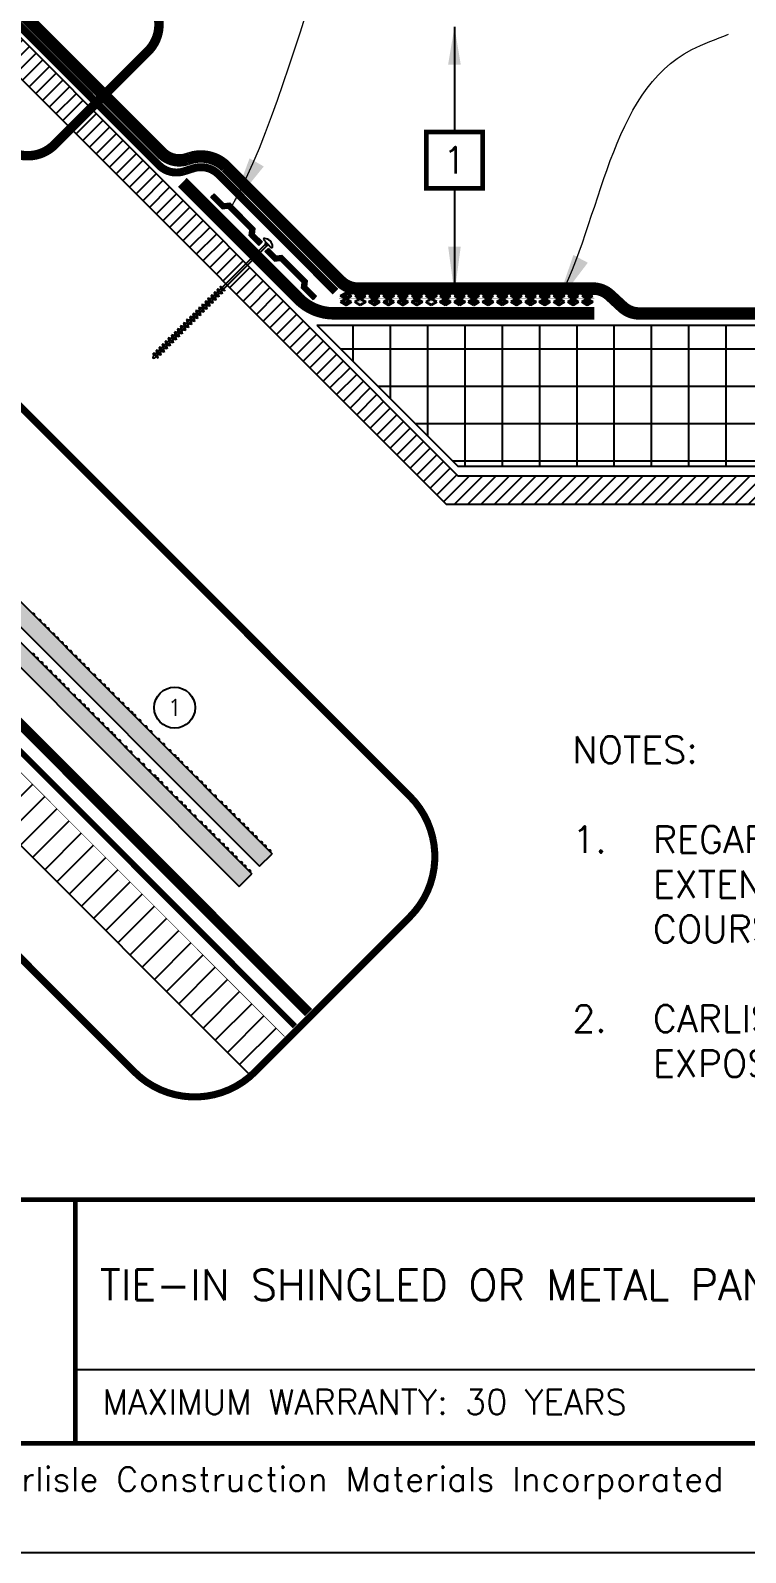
# Model space of a CAD drawing. Header units: inches. Extents: x -33163 to 19162, y -8858 to 30669.
# Drawn here: x -16928.31 to -16921.12, y 18080.96 to 18096.25 of the extents above; entities that cross this region are included whole.
import ezdxf

# ---------------------------------------------------------------- set-up
doc = ezdxf.new("R2010")
doc.units = ezdxf.units.IN
doc.linetypes.add('DASHED', pattern=[0.75, 0.5, -0.25])
doc.linetypes.add('DASHED2', pattern=[0.375, 0.25, -0.125])
doc.layers.get('0').update_dxf_attribs({"color": 9, "lineweight": 0})
doc.layers.get('Defpoints').update_dxf_attribs({"color": 254})
for name, color, linetype, lineweight in [('A-ANNO-NOTE-08', 12, 'Continuous', 9), ('PSSEAL', 11, 'DASHED2', 35), ('RUSS STRIPP', 11, 'ZIGZAG', 40)]:
    doc.layers.add(name, color=color, linetype=linetype, lineweight=lineweight)
for name, color, linetype in [('BONDINGADHESIVE', 11, 'DASHED2'), ('BORDER', 7, 'Continuous'), ('BORDER 2', 252, 'Continuous'), ('DETAIL', 12, 'Continuous'), ('INSULATION2', 11, 'Continuous'), ('LEADERS', 12, 'Continuous'), ('MEMBRANE1', 10, 'Continuous'), ('NOTES', 12, 'Continuous'), ('TITLE OUTLINE 1', 1, 'Continuous')]:
    doc.layers.add(name, color=color, linetype=linetype)
doc.styles.add('ARCHQUIK', font='simplex.shx', dxfattribs={"height": 0.25})
doc.styles.get("Standard").update_dxf_attribs({"font": 'arial.ttf'})
doc.linetypes.add('ZIGZAG', pattern='A,0.0001,-0.2,[131,ltypeshp.shx,S=0.2,R=0,X=-0.2,Y=0],-0.4,[131,ltypeshp.shx,S=0.2,R=180,X=0.2,Y=0],-0.2', length=0.8001)
doc.dimstyles.get("Standard").update_dxf_attribs({"dimtxt": 0.18, "dimasz": 0.18, "dimexe": 0.18, "dimexo": 0.0625, "dimgap": 0.09, "dimtad": 0, "dimtih": 1, "dimtoh": 1, "dimdec": 4, "dimzin": 0, "dimdsep": 46, "dimtxsty": 'Standard', "dimcen": 0.09, "dimadec": 0, "dimazin": 0, "dimtfac": 1, "dimtdec": 4, "dimtofl": 0, "dimtmove": 0, "dimatfit": 3, "dimfxl": 1, "dimtolj": 1, "dimtzin": 0, "dimarcsym": 0})

# ---------------------------------------------------------------- blocks, each defined once
blk = doc.blocks.new('NOTE NO 1')
at = {"layer": 'NOTES', "color": 1, "const_width": 0.0469}
blk.add_lwpolyline([(0.282, 0.282), (-0.282, 0.282), (-0.282, -0.282), (0.282, -0.282)], close=True, dxfattribs=at)
blk = doc.blocks.new('P-S RUSS')
at = {"layer": 'PSSEAL', "ltscale": 0.5}
h = blk.add_hatch(dxfattribs=at)
h.set_pattern_fill('AR-SAND', color=1, scale=0.01, style=0)
h.set_pattern_definition([(37.5, (0, 0), (-0.00063, 0.0192682), [0, -0.0152, 0, -0.017, 0, -0.01625]), (7.5, (0, 0), (0.017698, 0.0282215), [0, -0.0082, 0, -0.0137, 0, -0.00525]), (327.5, (-0.0123, 0), (0.0311414, 5.66e-05), [0, -0.005, 0, -0.018, 0, -0.0235]), (317.5, (-0.0123, 0), (0.0300613, 0.008777), [0, -0.0025, 0, -0.0118, 0, -0.0135])])
h.paths.add_polyline_path([(0.111, 0.03), (0.056, 0.063), (0.001, 0.03), (0.056, 0)])
h = blk.add_hatch(dxfattribs=at)
h.set_pattern_fill('AR-SAND', color=5, scale=0.01, angle=180, style=0)
h.set_pattern_definition([(142.5, (0.25504, -2e-15), (0.00063, 0.0192682), [0, -0.0152, 0, -0.017, 0, -0.01625]), (172.5, (0.25504, -2e-15), (-0.017698, 0.0282215), [0, -0.0082, 0, -0.0137, 0, -0.00525]), (212.5, (0.26734, -2e-15), (-0.0311414, 5.66e-05), [0, -0.005, 0, -0.018, 0, -0.0235]), (222.5, (0.26734, -2e-15), (-0.0300613, 0.008777), [0, -0.0025, 0, -0.0118, 0, -0.0135])])
h.paths.add_polyline_path([(0.199, 0), (0.254, 0.03), (0.199, 0.063), (0.144, 0.03)])
h = blk.add_hatch(dxfattribs=at)
h.set_pattern_fill('AR-SAND', color=1, scale=0.01, style=0)
h.set_pattern_definition([(142.5, (0.397729, 0), (0.00063, 0.0192682), [0, -0.0152, 0, -0.017, 0, -0.01625]), (172.5, (0.39773, 0), (-0.017698, 0.0282215), [0, -0.0082, 0, -0.0137, 0, -0.00525]), (212.5, (0.410029, 0), (-0.0311414, 5.66e-05), [0, -0.005, 0, -0.018, 0, -0.0235]), (222.5, (0.41003, 0), (-0.0300613, 0.008777), [0, -0.0025, 0, -0.0118, 0, -0.0135])])
h.paths.add_polyline_path([(0.342, 0), (0.397, 0.03), (0.342, 0.063), (0.286, 0.03)])
h = blk.add_hatch(dxfattribs=at)
h.set_pattern_fill('AR-SAND', color=5, scale=0.01, angle=180, style=0)
h.set_pattern_definition([(37.5, (0.427978, -2e-15), (-0.00063, 0.0192682), [0, -0.0152, 0, -0.017, 0, -0.01625]), (7.5, (0.427978, -2e-15), (0.017698, 0.0282215), [0, -0.0082, 0, -0.0137, 0, -0.00525]), (327.5, (0.415678, -2e-15), (0.0311414, 5.66e-05), [0, -0.005, 0, -0.018, 0, -0.0235]), (317.5, (0.415678, -2e-15), (0.0300613, 0.008777), [0, -0.0025, 0, -0.0118, 0, -0.0135])])
h.paths.add_polyline_path([(0.539, 0.03), (0.484, 0.063), (0.429, 0.03), (0.484, 0)])
h = blk.add_hatch(dxfattribs=at)
h.set_pattern_fill('AR-SAND', color=1, scale=0.01, style=0)
h.set_pattern_definition([(142.5, (0.683018, 0), (0.00063, 0.0192682), [0, -0.0152, 0, -0.017, 0, -0.01625]), (172.5, (0.683018, 0), (-0.017698, 0.0282215), [0, -0.0082, 0, -0.0137, 0, -0.00525]), (212.5, (0.695318, 0), (-0.0311414, 5.66e-05), [0, -0.005, 0, -0.018, 0, -0.0235]), (222.5, (0.695318, 0), (-0.0300613, 0.008777), [0, -0.0025, 0, -0.0118, 0, -0.0135])])
h.paths.add_polyline_path([(0.627, 0), (0.682, 0.03), (0.627, 0.063), (0.572, 0.03)])
h = blk.add_hatch(dxfattribs=at)
h.set_pattern_fill('AR-SAND', color=5, scale=0.01, angle=180, style=0)
h.set_pattern_definition([(142.5, (0.825618, -2e-15), (0.00063, 0.0192682), [0, -0.0152, 0, -0.017, 0, -0.01625]), (172.5, (0.825618, -2e-15), (-0.017698, 0.0282215), [0, -0.0082, 0, -0.0137, 0, -0.00525]), (212.5, (0.837918, -2e-15), (-0.0311414, 5.66e-05), [0, -0.005, 0, -0.018, 0, -0.0235]), (222.5, (0.837918, -2e-15), (-0.0300613, 0.008777), [0, -0.0025, 0, -0.0118, 0, -0.0135])])
h.paths.add_polyline_path([(0.769, 0), (0.825, 0.03), (0.769, 0.063), (0.714, 0.03)])
h = blk.add_hatch(dxfattribs=at)
h.set_pattern_fill('AR-SAND', color=5, scale=0.01, style=0)
h.set_pattern_definition([(322.5, (0, -5e-16), (-0.00063, -0.0192682), [0, -0.0152, 0, -0.017, 0, -0.01625]), (352.5, (0, -5e-16), (0.017698, -0.0282215), [0, -0.0082, 0, -0.0137, 0, -0.00525]), (32.5, (-0.0123, -5e-16), (0.0311414, -5.66e-05), [0, -0.005, 0, -0.018, 0, -0.0235]), (42.5, (-0.0123, -5e-16), (0.0300613, -0.008777), [0, -0.0025, 0, -0.0118, 0, -0.0135])])
h.paths.add_polyline_path([(0.056, 0), (0.001, -0.03), (0.056, -0.063), (0.111, -0.03)])
h = blk.add_hatch(dxfattribs=at)
h.set_pattern_fill('AR-SAND', color=1, scale=0.01, angle=180, style=0)
h.set_pattern_definition([(217.5, (0.25504, -2e-15), (0.00063, -0.0192682), [0, -0.0152, 0, -0.017, 0, -0.01625]), (187.5, (0.25504, -2e-15), (-0.017698, -0.0282215), [0, -0.0082, 0, -0.0137, 0, -0.00525]), (147.5, (0.26734, -2e-15), (-0.0311414, -5.66e-05), [0, -0.005, 0, -0.018, 0, -0.0235]), (137.5, (0.26734, -2e-15), (-0.0300613, -0.008777), [0, -0.0025, 0, -0.0118, 0, -0.0135])])
h.paths.add_polyline_path([(0.144, -0.03), (0.199, -0.063), (0.254, -0.03), (0.199, 0)])
h = blk.add_hatch(dxfattribs=at)
h.set_pattern_fill('AR-SAND', color=5, scale=0.01, style=0)
h.set_pattern_definition([(217.5, (0.397729, -5e-16), (0.00063, -0.0192682), [0, -0.0152, 0, -0.017, 0, -0.01625]), (187.5, (0.39773, -5e-16), (-0.017698, -0.0282215), [0, -0.0082, 0, -0.0137, 0, -0.00525]), (147.5, (0.410029, -5e-16), (-0.0311414, -5.66e-05), [0, -0.005, 0, -0.018, 0, -0.0235]), (137.5, (0.41003, -5e-16), (-0.0300613, -0.008777), [0, -0.0025, 0, -0.0118, 0, -0.0135])])
h.paths.add_polyline_path([(0.286, -0.03), (0.342, -0.063), (0.397, -0.03), (0.342, 0)])
h = blk.add_hatch(dxfattribs=at)
h.set_pattern_fill('AR-SAND', color=1, scale=0.01, angle=180, style=0)
h.set_pattern_definition([(322.5, (0.427978, -2e-15), (-0.00063, -0.0192682), [0, -0.0152, 0, -0.017, 0, -0.01625]), (352.5, (0.427978, -2e-15), (0.017698, -0.0282215), [0, -0.0082, 0, -0.0137, 0, -0.00525]), (32.5, (0.415678, -2e-15), (0.0311414, -5.66e-05), [0, -0.005, 0, -0.018, 0, -0.0235]), (42.5, (0.415678, -2e-15), (0.0300613, -0.008777), [0, -0.0025, 0, -0.0118, 0, -0.0135])])
h.paths.add_polyline_path([(0.484, 0), (0.429, -0.03), (0.484, -0.063), (0.539, -0.03)])
h = blk.add_hatch(dxfattribs=at)
h.set_pattern_fill('AR-SAND', color=5, scale=0.01, style=0)
h.set_pattern_definition([(217.5, (0.683018, -5e-16), (0.00063, -0.0192682), [0, -0.0152, 0, -0.017, 0, -0.01625]), (187.5, (0.683018, -5e-16), (-0.017698, -0.0282215), [0, -0.0082, 0, -0.0137, 0, -0.00525]), (147.5, (0.695318, -5e-16), (-0.0311414, -5.66e-05), [0, -0.005, 0, -0.018, 0, -0.0235]), (137.5, (0.695318, -5e-16), (-0.0300613, -0.008777), [0, -0.0025, 0, -0.0118, 0, -0.0135])])
h.paths.add_polyline_path([(0.572, -0.03), (0.627, -0.063), (0.682, -0.03), (0.627, 0)])
h = blk.add_hatch(dxfattribs=at)
h.set_pattern_fill('AR-SAND', color=1, scale=0.01, angle=180, style=0)
h.set_pattern_definition([(217.5, (0.825618, -2e-15), (0.00063, -0.0192682), [0, -0.0152, 0, -0.017, 0, -0.01625]), (187.5, (0.825618, -2e-15), (-0.017698, -0.0282215), [0, -0.0082, 0, -0.0137, 0, -0.00525]), (147.5, (0.837918, -2e-15), (-0.0311414, -5.66e-05), [0, -0.005, 0, -0.018, 0, -0.0235]), (137.5, (0.837918, -2e-15), (-0.0300613, -0.008777), [0, -0.0025, 0, -0.0118, 0, -0.0135])])
h.paths.add_polyline_path([(0.714, -0.03), (0.769, -0.063), (0.825, -0.03), (0.769, 0)])
at = {"layer": 'PSSEAL', "color": 7, "linetype": 'Continuous', "ltscale": 0.5, "const_width": 0.00391}
blk.add_lwpolyline([(-0.015, 0), (0.841, 0)], dxfattribs=at)
at = {"layer": 'PSSEAL', "color": 1, "ltscale": 0.5}
for points in [[(0.001, 0.03), (0.056, 0.063), (0.111, 0.03), (0.056, 0)], [(0.397, 0.03), (0.342, 0.063), (0.286, 0.03), (0.342, 0)], [(0.682, 0.03), (0.627, 0.063), (0.572, 0.03), (0.627, 0)], [(0.254, -0.03), (0.199, -0.063), (0.144, -0.03), (0.199, 0)], [(0.429, -0.03), (0.484, -0.063), (0.539, -0.03), (0.484, 0)], [(0.825, -0.03), (0.769, -0.063), (0.714, -0.03), (0.769, 0)]]:
    blk.add_lwpolyline(points, close=True, dxfattribs=at)
at = {"layer": 'PSSEAL', "color": 5, "ltscale": 0.5}
for points in [[(0.254, 0.03), (0.199, 0.063), (0.144, 0.03), (0.199, 0)], [(0.429, 0.03), (0.484, 0.063), (0.539, 0.03), (0.484, 0)], [(0.825, 0.03), (0.769, 0.063), (0.714, 0.03), (0.769, 0)], [(0.001, -0.03), (0.056, -0.063), (0.111, -0.03), (0.056, 0)], [(0.397, -0.03), (0.342, -0.063), (0.286, -0.03), (0.342, 0)], [(0.682, -0.03), (0.627, -0.063), (0.572, -0.03), (0.627, 0)]]:
    blk.add_lwpolyline(points, close=True, dxfattribs=at)
blk = doc.blocks.new('Copy Protection 2015')
at = {"color": 7, "const_width": 0.025}
blk.add_lwpolyline([(0.497, -0.115, 2134.519682), (0.496, -0.115)], format="xyb", dxfattribs=at)
at = {"layer": 'Defpoints'}
blk.add_point((0.832, 0.074), dxfattribs=at)
at = {"color": 7, "style": 'ARCHQUIK'}
for s, insert, char_height, width, attachment_point in [('\\pxqc;{\\T1.05;C}', (0.442, 0.074), 0.20939, 1.52084, 5), ('{\\T1.05;2025 Carlisle SynTec a division of Carlisle Construction Materials Incorporated}', (0.832, 0.048), 0.17185, 11.58188, 4)]:
    blk.add_mtext(s, dxfattribs=dict(at, insert=insert, char_height=char_height, width=width, attachment_point=attachment_point))
blk = doc.blocks.new('TITLE OUTLINE 1')
at = {"layer": 'Defpoints'}
for points in [[(25.5, 33), (0, 33), (0, 0), (25.5, 0)], [(1.5, 1.098), (24, 1.098), (24, 31.689), (1.5, 31.689)]]:
    blk.add_lwpolyline(points, close=True, dxfattribs=at)
at = {"xscale": 1.40625, "yscale": 1.40625, "zscale": 1.40625}
blk.add_blockref('Copy Protection 2015', (1.156, 0.629), dxfattribs=at)
blk = doc.blocks.new('2021 THERMOSET TITLE')
at = {"layer": 'BORDER', "linetype": 'Continuous'}
blk.add_line((-317.989, 100.056), (-327.536, 100.056), dxfattribs=at)
at = {"layer": 'BORDER', "linetype": 'Continuous', "const_width": 0.0469}
blk.add_lwpolyline([(-335.421, 101.765), (-312.921, 101.765), (-312.921, 99.32), (-335.421, 99.32)], close=True, dxfattribs=at)
blk.add_lwpolyline([(-327.536, 101.765), (-327.536, 99.32)], dxfattribs=at)
at = {"layer": 'Defpoints'}
blk.add_point((-327.292, 100.91), dxfattribs=at)
at = {"layer": 'TITLE OUTLINE 1'}
blk.add_blockref('TITLE OUTLINE 1', (-336.921, 98.222), dxfattribs=at)
blk = doc.blocks.new('A$C4bd0658c')
at = {"layer": 'DETAIL'}
h = blk.add_hatch(dxfattribs=at)
h.set_pattern_fill('ANSI31', color=251, scale=0.76, style=0)
h.set_pattern_definition([(45, (1.58662, 10.54755), (-0.06717514, 0.06717514), [])])
h.paths.add_polyline_path([(1.788, 22.273), (13.228, 10.833), (23.401, 10.833), (23.401, 10.548), (13.11, 10.548), (1.587, 22.071)])
h = blk.add_hatch(color=251, dxfattribs=at)
h.paths.add_polyline_path([(8.59, 9.808), (8.464, 9.682), (11.235, 6.911), (11.361, 7.037)])
h.paths.add_polyline_path([(8.59, 9.808), (8.375, 10.023), (8.249, 9.897), (8.464, 9.682)])
h.paths.add_polyline_path([(5.315, 13.083), (5.189, 12.957), (8.249, 9.897), (8.375, 10.023)])
h = blk.add_hatch(dxfattribs=at)
h.set_pattern_fill('ANSI31', color=251, scale=1.384346, style=0)
h.set_pattern_definition([(45, (-2.9976, -2.03908), (-0.12236, 0.12236), [])])
h.paths.add_polyline_path([(11.12, 4.834), (11.487, 5.201), (3.698, 12.989), (3.331, 12.622)])
h = blk.add_hatch(color=251, dxfattribs=at)
h.paths.add_polyline_path([(8.387, 9.606), (8.261, 9.48), (11.032, 6.709), (11.158, 6.835)])
h.paths.add_polyline_path([(8.387, 9.606), (8.172, 9.821), (8.046, 9.695), (8.261, 9.48)])
h.paths.add_polyline_path([(5.112, 12.881), (4.986, 12.755), (8.046, 9.695), (8.172, 9.821)])
at = {"layer": 'INSULATION2', "linetype": 'Continuous'}
h = blk.add_hatch(dxfattribs=at)
h.set_pattern_fill('ANSI37', color=256, scale=3, angle=315, style=0)
h.set_pattern_definition([(0, (11.8121, 10.92755), (1e-16, 0.375), []), (90, (11.8121, 10.92755), (-0.375, 1e-16), [])])
h.paths.add_polyline_path([(11.812, 12.345), (13.23, 10.928), (23.401, 10.928), (23.401, 12.345)])
at = {"layer": 'BONDINGADHESIVE', "color": 32, "linetype": 'DASHED', "ltscale": 0.5, "const_width": 0.08}
blk.add_lwpolyline([(2.825, 21.35), (10.223, 13.952, 0.278801), (10.474, 13.89), (10.572, 13.921, -0.278801), (10.823, 13.859), (11.999, 12.683)], format="xyb", dxfattribs=at)
at = {"layer": 'BONDINGADHESIVE', "color": 32, "linetype": 'DASHED', "ltscale": 0.5, "const_width": 0.06}
blk.add_lwpolyline([(3.603, 13.294), (11.591, 5.305)], dxfattribs=at)
at = {"layer": 'DETAIL'}
for p, q in [((1.778, 22.283), (13.228, 10.833)), ((1.576, 22.082), (13.11, 10.548)), ((13.195, 15.343), (13.195, 14.285)), ((10.779, 13.662), (10.747, 13.63)), ((10.859, 13.518), (10.747, 13.63)), ((10.747, 13.63), (10.859, 13.518)), ((10.748, 13.629), (10.859, 13.518)), ((10.753, 13.637), (10.871, 13.519)), ((10.76, 13.643), (10.882, 13.52)), ((10.766, 13.649), (10.894, 13.521)), ((10.772, 13.656), (10.906, 13.522)), ((10.876, 13.565), (10.779, 13.662)), ((10.78, 13.661), (10.876, 13.565)), ((13.195, 13.721), (13.195, 12.663)), ((10.859, 13.518), (10.918, 13.523)), ((10.876, 13.565), (10.935, 13.57)), ((10.876, 13.565), (11.182, 13.259)), ((10.888, 13.566), (11.183, 13.271)), ((10.9, 13.567), (11.184, 13.283)), ((10.911, 13.568), (11.185, 13.295)), ((10.918, 13.523), (11.14, 13.301)), ((10.95, 13.49), (10.918, 13.523)), ((10.923, 13.569), (11.186, 13.306)), ((10.982, 13.522), (10.935, 13.57)), ((10.935, 13.57), (11.187, 13.318)), ((11.135, 13.242), (11.14, 13.301)), ((11.182, 13.259), (11.187, 13.318)), ((11.294, 13.16), (10.163, 12.029)), ((11.135, 13.242), (11.228, 13.149)), ((11.135, 13.242), (11.228, 13.149)), ((11.136, 13.254), (11.234, 13.156)), ((11.137, 13.266), (11.241, 13.162)), ((11.138, 13.278), (11.247, 13.169)), ((11.139, 13.289), (11.253, 13.175)), ((11.182, 13.259), (11.26, 13.181)), ((11.228, 13.149), (11.26, 13.181)), ((11.274, 13.212), (11.27, 13.208)), ((11.27, 13.208), (11.357, 13.12)), ((11.294, 13.16), (11.299, 13.178)), ((11.294, 13.16), (11.31, 13.144)), ((11.328, 13.149), (11.31, 13.144)), ((11.31, 13.144), (10.179, 12.013)), ((11.31, 13.144), (10.179, 12.013)), ((11.31, 13.144), (10.179, 12.013)), ((11.292, 13.085), (11.324, 13.117)), ((11.385, 12.992), (11.292, 13.085)), ((11.292, 13.085), (11.385, 12.992)), ((11.298, 13.092), (11.396, 12.993)), ((11.305, 13.098), (11.408, 12.994)), ((11.311, 13.105), (11.42, 12.995)), ((11.317, 13.111), (11.432, 12.997)), ((11.402, 13.039), (11.324, 13.117)), ((11.362, 13.125), (11.357, 13.12)), ((11.385, 12.992), (11.443, 12.998)), ((11.402, 13.039), (11.46, 13.044)), ((11.402, 13.039), (11.708, 12.734)), ((11.414, 13.04), (11.709, 12.745)), ((11.425, 13.041), (11.71, 12.757)), ((11.437, 13.042), (11.711, 12.769)), ((11.666, 12.775), (11.443, 12.998)), ((11.449, 13.043), (11.712, 12.781)), ((11.713, 12.792), (11.46, 13.044)), ((5.189, 12.957), (11.235, 6.911)), ((3.175, 12.779), (11.12, 4.834)), ((4.986, 12.755), (11.032, 6.709)), ((10.809, 12.708), (10.827, 12.629)), ((10.889, 12.69), (10.809, 12.708)), ((10.809, 12.708), (10.858, 12.659)), ((10.84, 12.739), (10.858, 12.659)), ((10.84, 12.739), (10.889, 12.69)), ((11.633, 12.808), (11.666, 12.775)), ((11.661, 12.716), (11.666, 12.775)), ((11.661, 12.717), (11.773, 12.604)), ((11.771, 12.606), (11.661, 12.716)), ((11.661, 12.716), (11.773, 12.604)), ((11.662, 12.728), (11.779, 12.611)), ((11.663, 12.74), (11.785, 12.617)), ((11.664, 12.752), (11.792, 12.624)), ((11.665, 12.84), (11.713, 12.792)), ((11.665, 12.764), (11.798, 12.63)), ((11.708, 12.733), (11.713, 12.792)), ((11.803, 12.638), (11.708, 12.733)), ((11.708, 12.733), (11.805, 12.636)), ((10.656, 12.554), (10.674, 12.475)), ((10.735, 12.536), (10.656, 12.554)), ((10.656, 12.554), (10.705, 12.506)), ((10.687, 12.585), (10.705, 12.506)), ((10.766, 12.567), (10.687, 12.585)), ((10.687, 12.585), (10.735, 12.536)), ((10.717, 12.616), (10.735, 12.536)), ((10.797, 12.598), (10.717, 12.616)), ((10.717, 12.616), (10.766, 12.567)), ((10.748, 12.647), (10.766, 12.567)), ((10.827, 12.629), (10.748, 12.647)), ((10.748, 12.647), (10.797, 12.598)), ((10.779, 12.677), (10.797, 12.598)), ((10.858, 12.659), (10.779, 12.677)), ((10.779, 12.677), (10.827, 12.629)), ((11.805, 12.636), (11.773, 12.604)), ((10.582, 12.383), (10.502, 12.401)), ((10.502, 12.401), (10.551, 12.352)), ((10.502, 12.401), (10.52, 12.321)), ((10.533, 12.432), (10.551, 12.352)), ((10.613, 12.414), (10.533, 12.432)), ((10.533, 12.432), (10.582, 12.383)), ((10.564, 12.462), (10.582, 12.383)), ((10.643, 12.444), (10.564, 12.462)), ((10.564, 12.462), (10.613, 12.414)), ((10.595, 12.493), (10.613, 12.414)), ((10.674, 12.475), (10.595, 12.493)), ((10.595, 12.493), (10.643, 12.444)), ((10.625, 12.524), (10.643, 12.444)), ((10.705, 12.506), (10.625, 12.524)), ((10.625, 12.524), (10.674, 12.475)), ((10.349, 12.247), (10.398, 12.199)), ((10.428, 12.229), (10.349, 12.247)), ((10.349, 12.247), (10.367, 12.168)), ((10.38, 12.278), (10.428, 12.229)), ((10.459, 12.26), (10.38, 12.278)), ((10.38, 12.278), (10.398, 12.199)), ((10.41, 12.309), (10.459, 12.26)), ((10.49, 12.291), (10.41, 12.309)), ((10.41, 12.309), (10.428, 12.229)), ((10.441, 12.339), (10.49, 12.291)), ((10.52, 12.321), (10.441, 12.339)), ((10.441, 12.339), (10.459, 12.26)), ((10.472, 12.37), (10.52, 12.321)), ((10.551, 12.352), (10.472, 12.37)), ((10.472, 12.37), (10.49, 12.291)), ((11.812, 12.345), (13.23, 10.928)), ((11.812, 12.345), (23.401, 12.345)), ((10.195, 12.094), (10.244, 12.045)), ((10.275, 12.076), (10.195, 12.094)), ((10.195, 12.094), (10.213, 12.014)), ((10.226, 12.125), (10.275, 12.076)), ((10.306, 12.107), (10.226, 12.125)), ((10.226, 12.125), (10.244, 12.045)), ((10.257, 12.155), (10.306, 12.107)), ((10.336, 12.137), (10.257, 12.155)), ((10.257, 12.155), (10.275, 12.076)), ((10.287, 12.186), (10.336, 12.137)), ((10.367, 12.168), (10.287, 12.186)), ((10.287, 12.186), (10.306, 12.107)), ((10.318, 12.217), (10.367, 12.168)), ((10.398, 12.199), (10.318, 12.217)), ((10.318, 12.217), (10.336, 12.137)), ((10.163, 12.029), (10.161, 12.01)), ((10.179, 12.013), (10.161, 12.01)), ((10.165, 12.063), (10.213, 12.014)), ((10.244, 12.045), (10.165, 12.063)), ((10.165, 12.063), (10.17, 12.035)), ((13.23, 10.928), (23.401, 10.928)), ((13.228, 10.833), (23.401, 10.833)), ((13.11, 10.548), (23.401, 10.548)), ((8.59, 9.808), (11.361, 7.037)), ((8.387, 9.606), (11.158, 6.835)), ((11.235, 6.911), (11.361, 7.037)), ((11.032, 6.709), (11.158, 6.835))]:
    blk.add_line(p, q, dxfattribs=at)
at = {"layer": 'DETAIL', "color": 7, "const_width": 0.00333}
blk.add_lwpolyline([(1.788, 22.273), (13.228, 10.833), (23.401, 10.833), (23.401, 10.548), (13.11, 10.548), (1.587, 22.071)], close=True, dxfattribs=at)
at = {"layer": 'DETAIL', "color": 251, "linetype": 'DASHED2', "ltscale": 2, "const_width": 0.095}
blk.add_lwpolyline([(4.898, 17.896), (8.636, 14.158, 0.414214), (9.174, 14.158), (10.113, 15.096, 0.414214), (10.113, 15.634), (6.374, 19.372, 0.414214), (5.837, 19.372), (4.898, 18.433, 0.414214)], format="xyb", close=True, dxfattribs=at)
at = {"layer": 'DETAIL', "color": 7, "linetype": 'DASHED2', "ltscale": 2, "const_width": 0.0712}
for points in [[(12.747, 7.613), (5.939, 14.421)], [(3.171, 11.653), (9.979, 4.845)], [(11.188, 4.845), (12.747, 6.404)]]:
    blk.add_lwpolyline(points, dxfattribs=at)
at = {"layer": 'DETAIL', "color": 7, "const_width": 0.00607}
blk.add_lwpolyline([(3.499, 13.189), (11.487, 5.201)], dxfattribs=at)
at = {"layer": 'DETAIL', "const_width": 0.0223}
for points in [[(8.967, 9.431, 1), (8.951, 9.447)], [(9.03, 9.368, 1), (9.014, 9.384)], [(9.077, 9.321, 1), (9.061, 9.337)], [(9.113, 9.285, 1), (9.097, 9.301)], [(9.168, 9.23, 1), (9.152, 9.246)], [(9.207, 9.191, 1), (9.191, 9.207)], [(9.254, 9.144, 1), (9.238, 9.16)], [(8.966, 9.027, 1), (8.95, 9.043)], [(9.295, 9.103, 1), (9.279, 9.119)], [(9.339, 9.059, 1), (9.324, 9.074)], [(9.346, 9.052, 0.733642), (9.331, 9.067, 0.733642)], [(9.392, 9.006, 1), (9.376, 9.022)], [(9.004, 8.989, 1), (8.989, 9.004)], [(9.051, 8.942, 1), (9.035, 8.958)], [(9.093, 8.9, 1), (9.077, 8.916)], [(9.137, 8.856, 1), (9.121, 8.872)], [(9.144, 8.849, 0.733642), (9.129, 8.864, 0.733642)], [(9.43, 8.968, 1), (9.415, 8.983)], [(9.472, 8.926, 1), (9.456, 8.942)], [(9.516, 8.882, 1), (9.5, 8.898)], [(9.189, 8.804, 1), (9.173, 8.82)], [(9.228, 8.765, 1), (9.212, 8.781)], [(9.269, 8.724, 1), (9.253, 8.74)], [(9.579, 8.819, 1), (9.564, 8.834)], [(9.635, 8.763, 1), (9.619, 8.779)], [(9.679, 8.719, 1), (9.663, 8.735)], [(9.313, 8.68, 1), (9.298, 8.695)], [(9.377, 8.616, 1), (9.361, 8.632)], [(9.432, 8.561, 1), (9.416, 8.577)], [(9.717, 8.681, 1), (9.702, 8.696)], [(9.764, 8.634, 1), (9.748, 8.65)], [(9.819, 8.579, 1), (9.804, 8.594)], [(9.864, 8.534, 1), (9.848, 8.55)], [(9.476, 8.517, 1), (9.46, 8.533)], [(9.515, 8.478, 1), (9.499, 8.494)], [(9.562, 8.431, 1), (9.546, 8.447)], [(9.916, 8.482, 1), (9.9, 8.498)], [(9.955, 8.443, 1), (9.939, 8.459)], [(9.983, 8.415, 1), (9.967, 8.431)], [(9.617, 8.376, 1), (9.601, 8.392)], [(9.661, 8.332, 1), (9.645, 8.348)], [(9.713, 8.28, 1), (9.698, 8.295)], [(9.752, 8.241, 1), (9.736, 8.257)], [(10.035, 8.363, 1), (10.019, 8.379)], [(10.098, 8.3, 1), (10.082, 8.316)], [(10.148, 8.25, 1), (10.132, 8.266)], [(9.78, 8.213, 1), (9.765, 8.228)], [(9.832, 8.161, 1), (9.816, 8.177)], [(9.896, 8.097, 1), (9.88, 8.113)], [(10.209, 8.189, -1), (10.225, 8.173)], [(10.258, 8.14, -1), (10.274, 8.124)], [(9.945, 8.048, 1), (9.93, 8.063)], [(10.006, 7.987, -1), (10.022, 7.971)], [(10.056, 7.937, -1), (10.072, 7.921)], [(10.322, 8.076, -1), (10.338, 8.06)], [(10.374, 8.024, -1), (10.389, 8.009)], [(10.402, 7.996, -1), (10.418, 7.98)], [(10.441, 7.957, -1), (10.456, 7.942)], [(10.119, 7.874, -1), (10.135, 7.858)], [(10.171, 7.822, -1), (10.187, 7.806)], [(10.199, 7.794, -1), (10.215, 7.778)], [(10.493, 7.905, -1), (10.509, 7.889)], [(10.537, 7.861, -1), (10.553, 7.845)], [(10.592, 7.806, -1), (10.608, 7.79)], [(10.238, 7.755, -1), (10.254, 7.739)], [(10.291, 7.702, -1), (10.306, 7.687)], [(10.335, 7.658, -1), (10.35, 7.643)], [(10.639, 7.759, -1), (10.655, 7.743)], [(10.678, 7.72, -1), (10.694, 7.704)], [(10.722, 7.676, -1), (10.738, 7.66)], [(10.39, 7.603, -1), (10.406, 7.587)], [(10.437, 7.556, -1), (10.453, 7.54)], [(10.475, 7.518, -1), (10.491, 7.502)], [(10.777, 7.621, -1), (10.793, 7.605)], [(10.841, 7.557, -1), (10.856, 7.542)], [(10.885, 7.513, -1), (10.901, 7.497)], [(10.52, 7.473, -1), (10.535, 7.458)], [(10.575, 7.418, -1), (10.59, 7.403)], [(10.638, 7.355, -1), (10.654, 7.339)], [(10.926, 7.472, -1), (10.942, 7.456)], [(10.965, 7.433, -1), (10.981, 7.417)], [(11.017, 7.381, -1), (11.033, 7.365)], [(11.061, 7.337, -1), (11.077, 7.321)], [(10.682, 7.311, -1), (10.698, 7.295)], [(10.724, 7.269, -1), (10.739, 7.253)], [(10.762, 7.231, -1), (10.778, 7.215)], [(10.815, 7.178, -1), (10.831, 7.162)], [(11.103, 7.295, -1), (11.119, 7.279)], [(11.15, 7.248, -1), (11.166, 7.232)], [(11.188, 7.21, -1), (11.204, 7.194)], [(10.859, 7.134, -1), (10.875, 7.118)], [(10.9, 7.093, -1), (10.916, 7.077)], [(10.947, 7.046, -1), (10.963, 7.03)], [(11.244, 7.154, -1), (11.259, 7.139)], [(11.279, 7.119, -1), (11.295, 7.103)], [(11.326, 7.072, -1), (11.342, 7.056)], [(10.986, 7.007, -1), (11.002, 6.991)], [(11.041, 6.952, -1), (11.057, 6.936)], [(11.077, 6.916, -1), (11.093, 6.9)], [(11.124, 6.869, -1), (11.14, 6.853)]]:
    blk.add_lwpolyline(points, format="xyb", dxfattribs=at)
at = {"layer": 'DETAIL', "color": 7, "linetype": 'DASHED2', "ltscale": 2, "const_width": 0.0712}
for points in [[(12.747, 6.404, 0.414214), (12.747, 7.613)], [(9.979, 4.845, 0.414214), (11.188, 4.845)]]:
    blk.add_lwpolyline(points, format="xyb", dxfattribs=at)
at = {"layer": 'DETAIL'}
blk.add_circle((10.382, 8.505), 0.206, dxfattribs=at)
for centre, radius, start, end in [((11.286, 13.201), 0.0163, 86.9075, 135), ((11.282, 13.132), 0.0845, 3.0925, 86.9075), ((11.35, 13.136), 0.0163, 315, 3.0925)]:
    blk.add_arc(centre, radius, start, end, dxfattribs=at)
for p in [(10.865, 12.714), (10.519, 12.385), (10.519, 12.385), (10.519, 12.385), (10.535, 12.368), (10.535, 12.368), (10.535, 12.368), (10.181, 12.047), (10.181, 12.047), (10.181, 12.047), (10.197, 12.031), (10.197, 12.031), (10.197, 12.031)]:
    blk.add_point(p, dxfattribs=at)
for points in [[(13.131, 14.963), (13.258, 14.963), (13.195, 15.343)], [(13.131, 13.135), (13.258, 13.135), (13.195, 12.663)]]:
    blk.add_solid(points, dxfattribs=at)
at = {"layer": 'MEMBRANE1', "linetype": 'Continuous', "const_width": 0.125}
blk.add_lwpolyline([(2.9, 21.425), (10.252, 14.074, 0.278801), (10.503, 14.012), (10.54, 14.024, -0.278801), (10.899, 13.935), (12.049, 12.786, 0.198912), (12.225, 12.713), (14.587, 12.713, -0.187911), (14.756, 12.647), (14.884, 12.529, 0.187911), (15.053, 12.463), (23.401, 12.463)], format="xyb", dxfattribs=at)
at = {"layer": 'MEMBRANE1', "const_width": 0.103}
blk.add_lwpolyline([(3.74, 13.431), (11.728, 5.442)], dxfattribs=at)
at = {"layer": 'RUSS STRIPP', "linetype": 'Continuous', "const_width": 0.125}
blk.add_lwpolyline([(14.601, 12.464), (11.982, 12.464, -0.198912), (11.628, 12.611), (10.459, 13.78)], format="xyb", dxfattribs=at)
at = {"ltscale": 0.5}
for p in [(12.049, 12.609), (12.905, 12.609), (13.761, 12.609)]:
    blk.add_blockref('P-S RUSS', p, dxfattribs=at)
at = {"layer": 'BORDER 2', "linetype": 'Continuous'}
blk.add_blockref('NOTE NO 1', (13.195, 14.003), dxfattribs=at)
at = {"layer": 'LEADERS', "linetype": 'Continuous', "ltscale": 12}
blk.add_blockref('2021 THERMOSET TITLE', (336.921, -98.203), dxfattribs=at)
at = {"linetype": 'Continuous', "insert": (9.629, 2.707), "char_height": 0.30793, "width": 9.16615, "attachment_point": 4}
blk.add_mtext('{\\Fsimplex|c0;TIE-IN SHINGLED OR METAL PANEL ROOF}', dxfattribs=at)
at = {"layer": 'NOTES', "style": 'ARCHQUIK'}
for s, width, heights, insert, char_height, attachment_point in [('\\pxqc;1', 0.56435, [0.625], (13.195, 14.003), 0.27, 5), ('\\pxql;MAXIMUM WARRANTY: 30 YEARS ', 9.3125, [0], (9.656, 1.657), 0.25, 1)]:
    blk.add_mtext_dynamic_manual_height_columns(s, width=width, gutter_width=0.5, heights=heights, dxfattribs=dict(at, insert=insert, char_height=char_height, attachment_point=attachment_point))
for s, insert, char_height, width, attachment_point in [('1', (10.382, 8.505), 0.168, 1.74495, 5), ("NOTES:\\P\\P\\pxi-3,l3,t3;1.^IREGARDLESS OF MEMBRANE EXPOSURE EXTEND MEMBRANE UNDER FIRST 3 COURSES.\\P\\pi0,l0,tz;\\P\\pi-3,l3,t3;2.^ICARLISLE'S WARRANTY IS LIMITED TO EXPOSED PORTION OF ROOF MEMBRANE.", (14.379, 8.216), 0.27, 9.39854, 1)]:
    blk.add_mtext(s, dxfattribs=dict(at, insert=insert, char_height=char_height, width=width, attachment_point=attachment_point))
at = {"layer": 'LEADERS', "linetype": 'Continuous', "path_type": 1}
for points in [[(10.959, 13.546), (13.357, 17.757), (14.885, 17.539)], [(14.228, 12.57), (15.581, 15.114), (15.948, 15.268)]]:
    blk.add_leader(points, dimstyle='Standard', override={"dimasz": 0.5}, dxfattribs=at)

msp = doc.modelspace()

# ---------------------------------------------------------------- block references
at = {"layer": 'A-ANNO-NOTE-08'}
msp.add_blockref('A$C4bd0658c', (-16937.23937, 18080.94578), dxfattribs=at)

doc.saveas('drawing.dxf')
